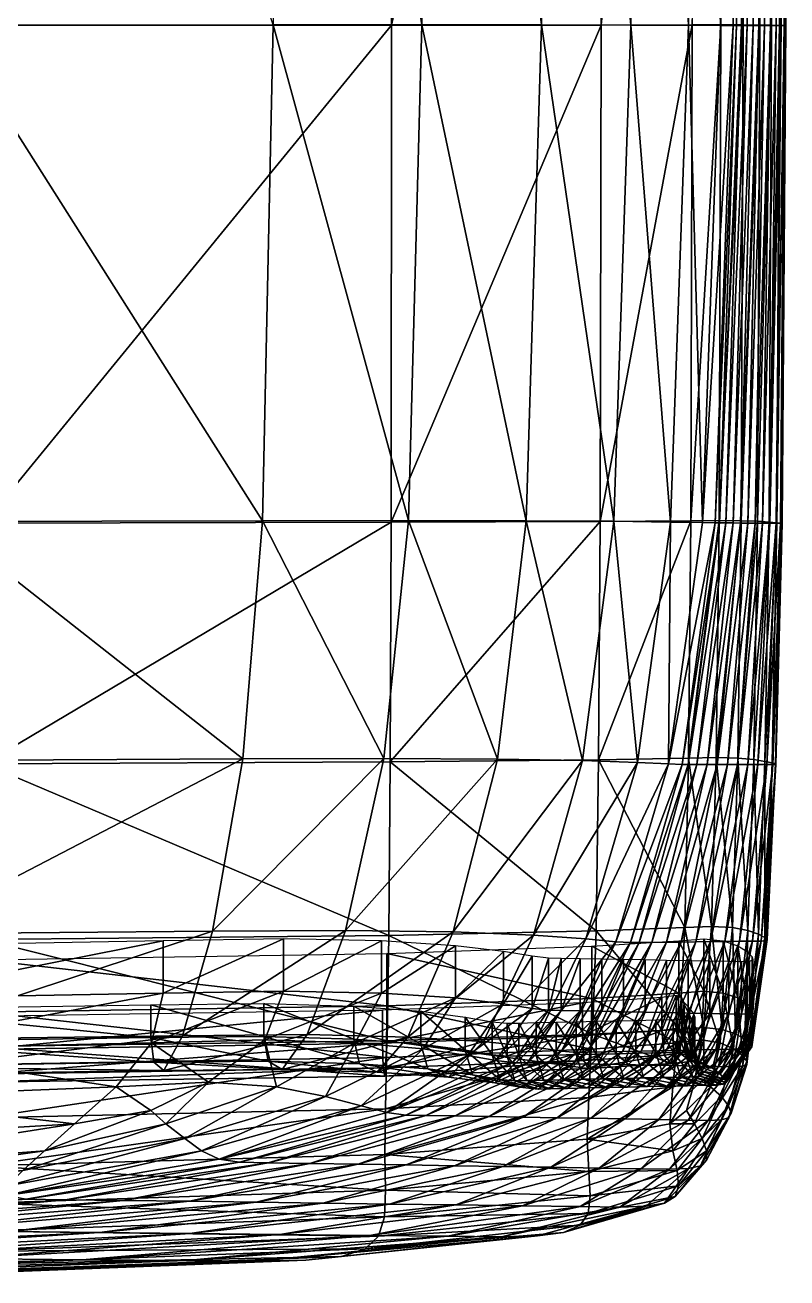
# Model space of a CAD drawing. Header units: centimetres. Extents: x -1112 to 1112, y -466 to 466.
# Drawn here: x 1092.12 to 1111.81, y -450.33 to -417.96 of the extents above; entities that cross this region are included whole.
import ezdxf

# ---------------------------------------------------------------- set-up
doc = ezdxf.new("R2010")
doc.units = ezdxf.units.CM
doc.layers.add('fabric', color=7, linetype='Continuous', true_color=0x1c59b1)

msp = doc.modelspace()

# ---------------------------------------------------------------- meshes
at = {"layer": 'fabric', "color": 34, "true_color": 0xb1581a}
mesh = msp.add_polyface(dxfattribs=at)
corners = [(1073.396, -430.833, -359.907), (1073.396, -417.968, -359.936), (1091.065, -417.967, -359.898), (1091.062, -430.827, -359.869), (1073.396, -437.068, -359.855), (1091.057, -437.051, -359.818), (1102.379, -417.949, 120.859), (1102.033, -430.759, 120.625), (1105.07, -430.765, 118.006), (1101.395, -436.907, 120.193), (1104.332, -436.926, 117.663), (1101.579, -430.806, -359.756), (1101.557, -437, -359.706), (1101.591, -417.961, -359.783), (1073.277, -430.806, 125.658), (1073.375, -417.961, 125.978), (1054.692, -417.966, 126.028), (1073.098, -437.018, 125.07), (1089.589, -436.961, 124.457), (1089.939, -430.782, 125.005), (1090.13, -417.955, 125.303), (1098.257, -430.765, 123.142), (1097.751, -436.921, 122.645), (1098.532, -417.951, 123.413), (1073.396, -442.172, -359.639), (1091.034, -442.118, -359.604), (1091.034, -443.466, -359.604), (1103.247, -441.75, 112.31), (1101.336, -441.627, 116.272), (1101.336, -442.976, 116.272), (1098.802, -442.921, 118.441), (1098.802, -441.573, 118.441), (1101.467, -441.954, -359.502), (1101.467, -443.303, -359.502), (1088.161, -441.763, 122.223), (1072.368, -441.954, 122.673), (1072.368, -443.303, 122.673), (1095.692, -442.976, 120.619), (1095.692, -441.627, 120.619), (1088.161, -443.112, 122.223), (1091.048, -441.587, -359.738), (1073.396, -441.621, -359.774), (1091.036, -444.356, -359.468), (1101.524, -441.485, -359.631), (1101.479, -444.208, -359.363), (1100.404, -441.352, 119.524), (1103.183, -441.394, 117.13), (1099.409, -444.047, 118.77), (1096.966, -441.374, 121.873), (1089.046, -441.446, 123.608), (1088.513, -444.176, 122.664), (1096.188, -444.075, 121.009), (1072.821, -441.557, 124.157), (1072.546, -444.334, 123.153), (1073.396, -393.524, -359.946), (1091.066, -393.524, -359.907), (1101.595, -393.524, -359.792), (1090.193, -393.524, 125.403), (1098.623, -393.524, 123.503), (1073.407, -393.524, 126.084), (1054.7, -393.524, 126.139)]
mesh.append_faces([[corners[k] for k in face] for face in [(0, 1, 2), (2, 3, 0), (4, 0, 3), (3, 5, 4), (6, 7, 8), (7, 9, 10), (11, 12, 5), (5, 3, 11), (13, 11, 3), (3, 2, 13), (14, 15, 16), (14, 17, 18), (18, 19, 14), (15, 14, 19), (19, 20, 15), (21, 22, 9), (9, 7, 21), (23, 21, 7), (7, 6, 23), (21, 23, 20), (20, 19, 21), (22, 21, 19), (19, 18, 22), (24, 25, 26), (27, 28, 29), (30, 29, 28), (28, 31, 30), (25, 32, 33), (34, 35, 36), (37, 30, 31), (31, 38, 37), (39, 37, 38), (38, 34, 39), (40, 41, 4), (4, 5, 40), (41, 40, 42), (43, 40, 5), (5, 12, 43), (40, 43, 44), (45, 46, 10), (10, 9, 45), (46, 45, 47), (48, 45, 9), (9, 22, 48), (49, 48, 22), (22, 18, 49), (48, 49, 50), (45, 48, 51), (52, 49, 18), (18, 17, 52), (49, 52, 53), (1, 54, 55), (55, 2, 1), (56, 13, 2), (2, 55, 56), (57, 20, 23), (58, 23, 6), (15, 59, 60), (59, 15, 20), (20, 57, 59)]], dxfattribs={"vtx2": -1, "color": 34})
mesh = msp.add_polyface(dxfattribs=at)
corners = [(1105.07, -430.765, 118.006), (1105.47, -417.951, 118.192), (1102.379, -417.949, 120.859), (1104.332, -436.926, 117.663), (1102.033, -430.759, 120.625), (1106.527, -436.965, 113.304), (1107.338, -430.781, 113.55), (1107.777, -417.955, 113.682), (1108.806, -430.799, 105.519), (1109.269, -417.96, 105.601), (1107.949, -437.012, 105.367), (1108.754, -437.051, 94.116), (1109.332, -430.765, -359.378), (1109.271, -436.898, -359.336), (1106.946, -436.941, -359.54), (1106.989, -430.782, -359.586), (1109.366, -417.951, -359.401), (1107.012, -417.955, -359.611), (1101.579, -430.806, -359.756), (1101.591, -417.961, -359.783), (1101.557, -437, -359.706), (1108.145, -442.118, -74.201), (1107.584, -442.107, -39.709), (1107.584, -443.455, -39.709), (1107.025, -442.095, -5.217), (1107.025, -443.444, -5.217), (1105.229, -442.023, 93.78), (1104.487, -441.9, 104.751), (1104.487, -443.248, 104.751), (1103.247, -441.75, 112.31), (1103.247, -443.098, 112.31), (1106.769, -441.763, -359.349), (1109.016, -441.627, -359.163), (1109.016, -442.976, -359.163), (1101.467, -441.954, -359.502), (1106.769, -443.112, -359.349), (1106.881, -441.366, -359.469), (1101.524, -441.485, -359.631), (1106.789, -444.036, -359.209), (1109.177, -441.282, -359.273), (1109.034, -443.913, -359.025), (1106.612, -441.568, 105.129), (1107.39, -441.645, 93.986), (1105.264, -441.474, 112.922), (1103.97, -444.226, 112.487), (1105.237, -444.364, 104.858), (1103.183, -441.394, 117.13), (1102.015, -444.109, 116.527), (1102.495, -393.524, 120.937), (1105.604, -393.524, 118.253), (1107.923, -393.524, 113.727), (1109.377, -393.524, -359.408), (1107.02, -393.524, -359.619), (1101.595, -393.524, -359.792), (1108.704, -442.129, -108.693), (1108.145, -443.466, -74.201), (1105.98, -442.075, 59.098), (1105.648, -442.068, 79.581), (1105.648, -443.417, 79.581), (1105.229, -443.372, 93.78), (1106.465, -442.084, 29.276), (1106.465, -443.433, 29.276), (1105.98, -443.423, 59.098), (1107.765, -441.668, 79.725), (1107.99, -441.666, 59.233), (1109.259, -437.064, 59.318), (1109.103, -437.064, 79.816), (1105.984, -444.474, 93.837), (1108.318, -441.662, 29.397), (1109.487, -437.065, 29.474), (1109.455, -441.648, -74.126), (1109.076, -441.653, -39.618), (1108.046, -444.473, -39.685)]
mesh.append_faces([[corners[k] for k in face] for face in [(0, 1, 2), (3, 0, 4), (0, 3, 5), (5, 6, 0), (1, 0, 6), (6, 7, 1), (8, 9, 7), (7, 6, 8), (10, 8, 6), (6, 5, 10), (8, 10, 11), (12, 13, 14), (14, 15, 12), (16, 12, 15), (15, 17, 16), (18, 19, 17), (17, 15, 18), (20, 18, 15), (15, 14, 20), (21, 22, 23), (22, 24, 25), (26, 27, 28), (27, 29, 30), (31, 32, 33), (34, 31, 35), (36, 37, 20), (20, 14, 36), (37, 36, 38), (39, 36, 14), (14, 13, 39), (36, 39, 40), (41, 42, 11), (11, 10, 41), (43, 41, 10), (10, 5, 43), (41, 43, 44), (42, 41, 45), (46, 43, 5), (5, 3, 46), (43, 46, 47), (48, 2, 1), (49, 1, 7), (7, 50, 49), (50, 7, 9), (51, 16, 17), (17, 52, 51), (19, 53, 52), (52, 17, 19), (54, 21, 55), (56, 57, 58), (57, 26, 59), (24, 60, 61), (60, 56, 62), (63, 64, 65), (65, 66, 63), (42, 63, 66), (66, 11, 42), (63, 42, 67), (64, 68, 69), (70, 71, 72)]], dxfattribs={"vtx2": -1, "color": 34})
mesh = msp.add_polyface(dxfattribs=at)
corners = [(1111.385, -417.967, -154.561), (1111.236, -417.967, -108.558), (1110.991, -430.828, -108.571), (1111.087, -417.967, -74.031), (1110.802, -430.827, -74.047), (1109.628, -430.815, 94.199), (1110.099, -417.963, 94.244), (1109.269, -417.96, 105.601), (1111.663, -430.827, -343.929), (1111.741, -417.966, -343.93), (1111.783, -417.968, -333.734), (1111.553, -430.816, -350.935), (1111.621, -417.964, -350.939), (1110.679, -417.951, -358.789), (1110.63, -430.765, -358.773), (1110.062, -430.758, -359.113), (1110.105, -417.949, -359.133), (1111.11, -417.955, -357.732), (1111.055, -430.781, -357.721), (1111.417, -417.96, -355.328), (1111.356, -430.799, -355.321), (1109.332, -430.765, -359.378), (1109.366, -417.951, -359.401), (1109.423, -393.524, 105.629), (1107.923, -393.524, 113.727), (1110.257, -393.524, 94.259), (1111.767, -393.524, -343.931), (1111.813, -393.524, -333.734), (1111.644, -393.524, -350.94), (1110.119, -393.524, -359.14), (1111.046, -393.524, -39.497), (1110.91, -393.524, -4.97), (1110.789, -417.966, -4.977), (1110.938, -417.966, -39.504), (1111.182, -393.524, -74.025), (1111.129, -393.524, -357.736), (1110.696, -393.524, -358.794), (1111.438, -393.524, -355.33), (1110.51, -417.965, 59.402), (1110.422, -417.965, 79.905), (1109.96, -430.82, 79.874), (1110.639, -417.965, 29.549), (1110.235, -430.822, 29.523), (1110.072, -430.821, 59.372), (1110.613, -430.825, -39.524), (1110.424, -430.824, -5), (1111.751, -417.968, -319.782), (1111.644, -430.833, -319.783), (1111.663, -417.968, -287.802), (1111.532, -430.832, -287.805), (1111.534, -417.967, -223.519), (1111.369, -430.831, -223.525), (1111.18, -430.829, -154.571), (1111.787, -393.524, -319.781), (1111.707, -393.524, -287.8), (1111.589, -393.524, -223.516), (1111.453, -393.524, -154.558), (1111.317, -393.524, -108.553), (1110.576, -393.524, 79.916), (1110.656, -393.524, 59.412), (1110.774, -393.524, 29.558)]
mesh.append_faces([[corners[k] for k in face] for face in [(0, 1, 2), (1, 3, 4), (5, 6, 7), (8, 9, 10), (11, 12, 9), (13, 14, 15), (15, 16, 13), (14, 13, 17), (17, 18, 14), (18, 17, 19), (20, 19, 12), (21, 22, 16), (16, 15, 21), (7, 23, 24), (23, 7, 6), (6, 25, 23), (9, 26, 27), (27, 10, 9), (26, 9, 12), (12, 28, 26), (29, 16, 22), (30, 31, 32), (32, 33, 30), (34, 30, 33), (33, 3, 34), (35, 17, 13), (36, 13, 16), (19, 37, 28), (28, 12, 19), (37, 19, 17), (17, 35, 37), (38, 39, 40), (39, 6, 5), (32, 41, 42), (41, 38, 43), (3, 33, 44), (33, 32, 45), (10, 46, 47), (46, 48, 49), (48, 50, 51), (50, 0, 52), (53, 54, 48), (48, 46, 53), (27, 53, 46), (46, 10, 27), (55, 56, 0), (0, 50, 55), (54, 55, 50), (50, 48, 54), (57, 34, 3), (3, 1, 57), (56, 57, 1), (1, 0, 56), (58, 25, 6), (6, 39, 58), (59, 58, 39), (39, 38, 59), (60, 59, 38), (38, 41, 60), (31, 60, 41), (41, 32, 31)]], dxfattribs={"vtx2": -1, "color": 34})
mesh = msp.add_polyface(dxfattribs=at)
corners = [(1110.991, -430.828, -108.571), (1111.18, -430.829, -154.571), (1111.385, -417.967, -154.561), (1110.802, -430.827, -74.047), (1111.236, -417.967, -108.558), (1110.275, -437.067, -74.078), (1110.538, -437.067, -108.595), (1110.801, -437.068, -154.589), (1108.754, -437.051, 94.116), (1109.628, -430.815, 94.199), (1108.806, -430.799, 105.519), (1109.269, -417.96, 105.601), (1111.783, -417.968, -333.734), (1111.692, -430.831, -333.734), (1111.663, -430.827, -343.929), (1111.521, -437.052, -343.926), (1111.526, -437.065, -333.734), (1111.428, -437.026, -350.929), (1111.553, -430.816, -350.935), (1111.741, -417.966, -343.93), (1110.63, -430.765, -358.773), (1110.541, -436.898, -358.745), (1109.985, -436.881, -359.077), (1110.062, -430.758, -359.113), (1111.055, -430.781, -357.721), (1110.955, -436.937, -357.701), (1111.356, -430.799, -355.321), (1111.246, -436.984, -355.308), (1111.417, -417.96, -355.328), (1111.621, -417.964, -350.939), (1109.271, -436.898, -359.336), (1109.332, -430.765, -359.378), (1109.867, -441.248, -359.022), (1110.404, -441.282, -358.701), (1110.802, -441.359, -357.669), (1111.076, -441.453, -355.289), (1109.96, -430.82, 79.874), (1110.072, -430.821, 59.372), (1110.51, -417.965, 59.402), (1110.422, -417.965, 79.905), (1109.103, -437.064, 79.816), (1109.259, -437.064, 59.318), (1110.235, -430.822, 29.523), (1110.424, -430.824, -5), (1110.789, -417.966, -4.977), (1110.639, -417.965, 29.549), (1109.487, -437.065, 29.474), (1109.75, -437.065, -5.043), (1110.613, -430.825, -39.524), (1111.087, -417.967, -74.031), (1110.938, -417.966, -39.504), (1110.012, -437.066, -39.561), (1111.644, -430.833, -319.783), (1111.532, -430.832, -287.805), (1111.291, -437.069, -287.812), (1111.447, -437.069, -319.786), (1111.751, -417.968, -319.782), (1111.369, -430.831, -223.525), (1111.064, -437.068, -223.537), (1111.663, -417.968, -287.802), (1111.534, -417.967, -223.519)]
mesh.append_faces([[corners[k] for k in face] for face in [(0, 1, 2), (3, 0, 4), (0, 3, 5), (5, 6, 0), (1, 0, 6), (6, 7, 1), (8, 9, 10), (11, 10, 9), (12, 13, 14), (15, 14, 13), (13, 16, 15), (14, 15, 17), (17, 18, 14), (19, 14, 18), (20, 21, 22), (22, 23, 20), (21, 20, 24), (24, 25, 21), (26, 27, 25), (25, 24, 26), (28, 26, 24), (29, 18, 26), (27, 26, 18), (18, 17, 27), (30, 31, 23), (23, 22, 30), (30, 22, 32), (22, 21, 33), (21, 25, 34), (25, 27, 35), (36, 37, 38), (9, 36, 39), (36, 9, 8), (8, 40, 36), (37, 36, 40), (40, 41, 37), (42, 43, 44), (37, 42, 45), (42, 37, 41), (41, 46, 42), (43, 42, 46), (46, 47, 43), (48, 3, 49), (43, 48, 50), (48, 43, 47), (47, 51, 48), (3, 48, 51), (51, 5, 3), (52, 53, 54), (54, 55, 52), (13, 52, 55), (55, 16, 13), (52, 13, 12), (53, 52, 56), (57, 1, 7), (7, 58, 57), (53, 57, 58), (58, 54, 53), (57, 53, 59), (1, 57, 60)]], dxfattribs={"vtx2": -1, "color": 34})
mesh = msp.add_polyface(dxfattribs=at)
corners = [(1110.934, -443.466, -343.916), (1110.916, -443.384, -350.903), (1110.916, -442.036, -350.903), (1110.934, -442.118, -343.916), (1110.843, -442.157, -333.734), (1110.843, -443.506, -333.734), (1110.169, -442.976, -358.626), (1109.664, -442.921, -358.927), (1109.664, -441.573, -358.927), (1110.169, -441.627, -358.626), (1110.542, -443.098, -357.616), (1110.542, -441.75, -357.616), (1110.788, -443.248, -355.255), (1110.788, -441.9, -355.255), (1109.016, -442.976, -359.163), (1109.016, -441.627, -359.163), (1109.867, -441.248, -359.022), (1109.177, -441.282, -359.273), (1109.271, -436.898, -359.336), (1109.666, -443.864, -358.799), (1110.404, -441.282, -358.701), (1109.985, -436.881, -359.077), (1110.802, -441.359, -357.669), (1110.541, -436.898, -358.745), (1110.485, -444.026, -357.541), (1110.14, -443.914, -358.519), (1111.076, -441.453, -355.289), (1110.955, -436.937, -357.701), (1111.238, -441.539, -350.92), (1111.246, -436.984, -355.308), (1111.428, -437.026, -350.929), (1110.869, -444.287, -350.894), (1110.728, -444.163, -355.217), (1111.302, -441.591, -343.922), (1111.521, -437.052, -343.926), (1111.27, -441.618, -333.734), (1111.526, -437.065, -333.734), (1110.844, -444.402, -333.735), (1110.908, -444.363, -343.917), (1109.833, -441.644, -108.633), (1110.212, -441.639, -154.618), (1110.801, -437.068, -154.589), (1110.538, -437.067, -108.595), (1109.455, -441.648, -74.126), (1110.275, -437.067, -74.078), (1108.528, -444.463, -74.182), (1109.009, -444.453, -108.678), (1110.641, -442.167, -319.798), (1110.641, -443.515, -319.798), (1110.308, -442.161, -287.838), (1110.308, -443.509, -287.838), (1109.824, -442.151, -223.585), (1109.824, -443.499, -223.585), (1109.264, -442.14, -154.662), (1109.264, -443.488, -154.662), (1108.704, -442.129, -108.693), (1108.704, -443.477, -108.693), (1108.318, -441.662, 29.397), (1108.697, -441.657, -5.111), (1109.75, -437.065, -5.043), (1109.487, -437.065, 29.474), (1109.259, -437.064, 59.318), (1107.99, -441.666, 59.233), (1109.076, -441.653, -39.618), (1110.012, -437.066, -39.561), (1111.144, -441.628, -319.791), (1110.919, -441.631, -287.822), (1110.389, -444.425, -287.835), (1110.675, -444.419, -319.798), (1111.447, -437.069, -319.786), (1111.291, -437.069, -287.812), (1110.591, -441.635, -223.556), (1109.491, -444.443, -154.652), (1109.972, -444.433, -223.579), (1111.064, -437.068, -223.537)]
mesh.append_faces([[corners[k] for k in face] for face in [(0, 1, 2), (2, 3, 0), (3, 4, 5), (6, 7, 8), (8, 9, 6), (10, 6, 9), (9, 11, 10), (12, 10, 11), (11, 13, 12), (1, 12, 13), (13, 2, 1), (7, 14, 15), (15, 8, 7), (16, 17, 18), (17, 16, 19), (20, 16, 21), (22, 20, 23), (20, 22, 24), (16, 20, 25), (26, 22, 27), (28, 26, 29), (29, 30, 28), (26, 28, 31), (22, 26, 32), (33, 28, 30), (30, 34, 33), (35, 33, 34), (34, 36, 35), (33, 35, 37), (28, 33, 38), (39, 40, 41), (41, 42, 39), (43, 39, 42), (42, 44, 43), (39, 43, 45), (40, 39, 46), (4, 47, 48), (47, 49, 50), (49, 51, 52), (51, 53, 54), (53, 55, 56), (57, 58, 59), (59, 60, 57), (60, 61, 62), (63, 43, 44), (44, 64, 63), (58, 63, 64), (64, 59, 58), (65, 66, 67), (35, 65, 68), (65, 35, 36), (36, 69, 65), (66, 65, 69), (69, 70, 66), (71, 40, 72), (66, 71, 73), (71, 66, 70), (70, 74, 71), (40, 71, 74), (74, 41, 40)]], dxfattribs={"vtx2": -1, "color": 34})
mesh = msp.add_polyface(dxfattribs=at)
corners = [(1110.934, -443.466, -343.916), (1110.843, -443.506, -333.734), (1110.661, -444.866, -333.734), (1110.916, -443.384, -350.903), (1110.778, -444.822, -343.915), (1110.78, -444.732, -350.901), (1110.934, -442.118, -343.916), (1110.169, -442.976, -358.626), (1110.542, -443.098, -357.616), (1110.436, -444.41, -357.606), (1110.085, -444.256, -358.608), (1109.664, -442.921, -358.927), (1109.604, -444.183, -358.9), (1110.788, -443.248, -355.255), (1110.667, -444.582, -355.251), (1109.016, -442.976, -359.163), (1108.978, -444.256, -359.124), (1109.034, -443.913, -359.025), (1109.666, -443.864, -358.799), (1109.34, -444.737, -358.257), (1110.14, -443.914, -358.519), (1109.669, -444.792, -358.077), (1110.485, -444.026, -357.541), (1109.891, -444.915, -357.228), (1109.177, -441.282, -359.273), (1110.404, -441.282, -358.701), (1109.867, -441.248, -359.022), (1110.869, -444.287, -350.894), (1110.728, -444.163, -355.217), (1111.076, -441.453, -355.289), (1110.802, -441.359, -357.669), (1110.844, -444.402, -333.735), (1110.908, -444.363, -343.917), (1111.302, -441.591, -343.922), (1111.238, -441.539, -350.92), (1108.528, -444.463, -74.182), (1109.009, -444.453, -108.678), (1109.833, -441.644, -108.633), (1109.491, -444.443, -154.652), (1110.212, -441.639, -154.618), (1109.436, -444.436, -343.901), (1109.36, -444.48, -333.743), (1109.36, -443.631, -333.742), (1109.436, -443.587, -343.901), (1109.41, -444.353, -350.77), (1109.41, -443.503, -350.77), (1109.291, -444.215, -354.828), (1109.291, -443.366, -354.828), (1109.159, -444.065, -356.823), (1109.159, -443.215, -356.823), (1109.342, -444.702, -356.924), (1109.095, -443.942, -357.504), (1109.095, -443.092, -357.503), (1108.951, -443.887, -357.555), (1108.951, -443.037, -357.555), (1109.048, -444.524, -357.731), (1109.239, -444.579, -357.647), (1108.641, -444.578, -357.855), (1110.641, -443.515, -319.798), (1110.308, -443.509, -287.838), (1110.046, -444.869, -287.84), (1110.426, -444.877, -319.799), (1110.843, -442.157, -333.734), (1110.641, -442.167, -319.798), (1109.824, -443.499, -223.585), (1109.264, -443.488, -154.662), (1108.854, -444.846, -154.669), (1109.494, -444.859, -223.589), (1110.308, -442.161, -287.838), (1109.824, -442.151, -223.585), (1108.704, -443.477, -108.693), (1109.264, -442.14, -154.662), (1110.389, -444.425, -287.835), (1110.675, -444.419, -319.798), (1111.144, -441.628, -319.791), (1111.27, -441.618, -333.734), (1109.972, -444.433, -223.579), (1110.591, -441.635, -223.556), (1110.919, -441.631, -287.822), (1109.178, -444.499, -319.819), (1108.871, -444.506, -287.868), (1108.872, -443.656, -287.868), (1109.178, -443.649, -319.819)]
mesh.append_faces([[corners[k] for k in face] for face in [(0, 1, 2), (3, 0, 4), (4, 5, 3), (1, 0, 6), (7, 8, 9), (9, 10, 7), (11, 7, 10), (10, 12, 11), (13, 3, 5), (5, 14, 13), (8, 13, 14), (14, 9, 8), (15, 11, 12), (12, 16, 15), (17, 18, 19), (18, 20, 21), (20, 22, 23), (18, 17, 24), (22, 20, 25), (20, 18, 26), (27, 28, 29), (28, 22, 30), (31, 32, 33), (32, 27, 34), (35, 36, 37), (36, 38, 39), (40, 41, 42), (42, 43, 40), (44, 40, 43), (43, 45, 44), (46, 44, 45), (45, 47, 46), (48, 46, 47), (47, 49, 48), (46, 48, 50), (51, 48, 49), (49, 52, 51), (53, 51, 52), (52, 54, 53), (51, 53, 55), (55, 56, 51), (48, 51, 56), (57, 55, 53), (58, 59, 60), (1, 58, 61), (58, 1, 62), (59, 58, 63), (64, 65, 66), (59, 64, 67), (64, 59, 68), (65, 64, 69), (70, 65, 71), (72, 73, 74), (73, 31, 75), (38, 76, 77), (76, 72, 78), (79, 80, 81), (81, 82, 79), (41, 79, 82), (82, 42, 41)]], dxfattribs={"vtx2": -1, "color": 34})
mesh = msp.add_polyface(dxfattribs=at)
corners = [(1073.396, -443.521, -359.639), (1091.034, -443.466, -359.604), (1091.032, -444.822, -359.548), (1073.396, -442.172, -359.639), (1101.336, -442.976, 116.272), (1098.802, -442.921, 118.441), (1098.316, -444.183, 118.112), (1100.656, -444.256, 116.066), (1103.247, -443.098, 112.31), (1102.406, -444.41, 112.2), (1103.247, -441.75, 112.31), (1104.487, -443.248, 104.751), (1103.567, -444.582, 104.696), (1105.229, -443.372, 93.78), (1104.29, -444.718, 93.75), (1104.487, -441.9, 104.751), (1106.75, -444.425, -359.3), (1101.459, -444.642, -359.448), (1101.467, -443.303, -359.502), (1091.034, -442.118, -359.604), (1106.769, -443.112, -359.349), (1101.467, -441.954, -359.502), (1088.161, -443.112, 122.223), (1072.368, -443.303, 122.673), (1072.303, -444.642, 122.037), (1088.004, -444.425, 121.651), (1088.161, -441.763, 122.223), (1095.692, -442.976, 120.619), (1095.387, -444.256, 120.159), (1099.409, -444.047, 118.77), (1096.188, -444.075, 121.009), (1095.704, -444.975, 120.234), (1091.036, -444.356, -359.468), (1073.395, -444.406, -359.502), (1073.396, -441.621, -359.774), (1106.789, -444.036, -359.209), (1101.479, -444.208, -359.363), (1101.524, -441.485, -359.631), (1091.048, -441.587, -359.738), (1102.015, -444.109, 116.527), (1103.183, -441.394, 117.13), (1103.97, -444.226, 112.487), (1105.264, -441.474, 112.922), (1088.513, -444.176, 122.664), (1096.966, -441.374, 121.873), (1100.404, -441.352, 119.524), (1072.546, -444.334, 123.153), (1089.046, -441.446, 123.608), (1073.388, -444.484, -358.07), (1090.997, -444.429, -358.036), (1090.997, -443.579, -358.036), (1073.388, -443.634, -358.07), (1087.979, -444.236, 121.056), (1072.254, -444.41, 121.491), (1072.254, -443.56, 121.491), (1087.979, -443.386, 121.056), (1095.366, -444.125, 119.503), (1095.366, -443.275, 119.503), (1098.287, -444.095, 117.432), (1098.287, -443.245, 117.432), (1098.406, -444.733, 117.595), (1100.616, -444.164, 115.444), (1100.616, -443.314, 115.444), (1102.353, -444.294, 111.7), (1102.353, -443.444, 111.7), (1100.768, -444.801, 115.576), (1103.497, -444.446, 104.363), (1103.497, -443.596, 104.363), (1104.191, -444.567, 93.561), (1104.191, -443.717, 93.561), (1101.358, -444.266, -357.935), (1106.532, -444.076, -357.799), (1106.532, -443.226, -357.799), (1101.358, -443.416, -357.934), (1104.726, -444.768, 79.56), (1105.648, -443.417, 79.581), (1104.58, -444.604, 79.423), (1104.58, -443.754, 79.423), (1104.886, -444.597, 58.949), (1104.886, -443.747, 58.949)]
mesh.append_faces([[corners[k] for k in face] for face in [(0, 1, 2), (1, 0, 3), (4, 5, 6), (6, 7, 4), (8, 4, 7), (7, 9, 8), (4, 8, 10), (11, 8, 9), (9, 12, 11), (13, 11, 12), (12, 14, 13), (8, 11, 15), (16, 17, 18), (1, 18, 17), (17, 2, 1), (18, 1, 19), (20, 18, 21), (22, 23, 24), (24, 25, 22), (23, 22, 26), (27, 22, 25), (25, 28, 27), (5, 27, 28), (28, 6, 5), (29, 30, 31), (32, 33, 34), (35, 36, 37), (36, 32, 38), (29, 39, 40), (39, 41, 42), (43, 30, 44), (30, 29, 45), (46, 43, 47), (48, 49, 50), (50, 51, 48), (52, 53, 54), (54, 55, 52), (56, 52, 55), (55, 57, 56), (58, 56, 57), (57, 59, 58), (56, 58, 60), (61, 58, 59), (59, 62, 61), (63, 61, 62), (62, 64, 63), (58, 61, 65), (66, 63, 64), (64, 67, 66), (68, 66, 67), (67, 69, 68), (70, 71, 72), (72, 73, 70), (49, 70, 73), (73, 50, 49), (14, 74, 75), (76, 68, 69), (69, 77, 76), (78, 76, 77), (77, 79, 78)]], dxfattribs={"vtx2": -1, "color": 34})
mesh = msp.add_polyface(dxfattribs=at)
corners = [(1107.584, -443.455, -39.709), (1107.025, -443.444, -5.217), (1106.298, -444.798, -5.232), (1106.937, -444.81, -39.722), (1108.145, -443.466, -74.201), (1108.145, -442.118, -74.201), (1107.584, -442.107, -39.709), (1104.487, -443.248, 104.751), (1105.229, -443.372, 93.78), (1105.229, -442.023, 93.78), (1106.769, -443.112, -359.349), (1109.016, -442.976, -359.163), (1108.978, -444.256, -359.124), (1106.75, -444.425, -359.3), (1106.769, -441.763, -359.349), (1101.467, -443.303, -359.502), (1106.789, -444.036, -359.209), (1109.034, -443.913, -359.025), (1108.823, -444.79, -358.431), (1106.881, -441.366, -359.469), (1103.97, -444.226, 112.487), (1105.237, -444.364, 104.858), (1106.612, -441.568, 105.129), (1105.984, -444.474, 93.837), (1107.39, -441.645, 93.986), (1106.363, -444.563, -39.814), (1105.848, -444.575, -5.337), (1105.848, -443.725, -5.337), (1106.363, -443.713, -39.814), (1106.879, -444.551, -74.291), (1106.879, -443.701, -74.291), (1108.58, -443.94, -357.663), (1108.951, -443.887, -357.555), (1108.951, -443.037, -357.555), (1108.58, -443.09, -357.663), (1106.532, -444.076, -357.799), (1106.532, -443.226, -357.799), (1106.566, -444.713, -357.998), (1108.641, -444.578, -357.855), (1108.704, -443.477, -108.693), (1107.576, -444.822, -74.212), (1109.264, -443.488, -154.662), (1108.215, -444.834, -108.702), (1108.704, -442.129, -108.693), (1105.648, -443.417, 79.581), (1105.98, -443.423, 59.098), (1105.98, -442.075, 59.098), (1105.648, -442.068, 79.581), (1104.29, -444.718, 93.75), (1104.726, -444.768, 79.56), (1105.106, -444.775, 59.078), (1106.465, -443.433, 29.276), (1107.025, -442.095, -5.217), (1106.465, -442.084, 29.276), (1105.659, -444.785, 29.258), (1106.38, -444.507, 79.62), (1107.765, -441.668, 79.725), (1107.99, -441.666, 59.233), (1106.667, -444.501, 59.134), (1108.318, -441.662, 29.397), (1107.083, -444.493, 29.308), (1108.697, -441.657, -5.111), (1107.564, -444.483, -5.189), (1109.076, -441.653, -39.618), (1108.046, -444.473, -39.685), (1108.528, -444.463, -74.182), (1109.455, -441.648, -74.126), (1108.426, -444.516, -223.629), (1107.91, -444.528, -154.721), (1107.91, -443.678, -154.721), (1108.426, -443.666, -223.628), (1108.871, -444.506, -287.868), (1108.872, -443.656, -287.868), (1107.395, -444.539, -108.768), (1107.395, -443.689, -108.767), (1105.332, -444.586, 29.14), (1104.886, -444.597, 58.949), (1104.886, -443.747, 58.949), (1105.332, -443.737, 29.14)]
mesh.append_faces([[corners[k] for k in face] for face in [(0, 1, 2), (2, 3, 0), (4, 0, 3), (0, 4, 5), (1, 0, 6), (7, 8, 9), (10, 11, 12), (12, 13, 10), (11, 10, 14), (15, 10, 13), (16, 17, 18), (17, 16, 19), (20, 21, 22), (21, 23, 24), (25, 26, 27), (27, 28, 25), (29, 25, 28), (28, 30, 29), (31, 32, 33), (33, 34, 31), (35, 31, 34), (34, 36, 35), (31, 35, 37), (32, 31, 38), (39, 4, 40), (41, 39, 42), (4, 39, 43), (44, 45, 46), (8, 44, 47), (44, 8, 48), (45, 44, 49), (49, 50, 45), (51, 1, 52), (45, 51, 53), (51, 45, 50), (50, 54, 51), (1, 51, 54), (54, 2, 1), (23, 55, 56), (57, 56, 55), (55, 58, 57), (59, 57, 58), (58, 60, 59), (61, 59, 60), (60, 62, 61), (63, 61, 62), (62, 64, 63), (64, 65, 66), (67, 68, 69), (69, 70, 67), (71, 67, 70), (70, 72, 71), (73, 29, 30), (30, 74, 73), (68, 73, 74), (74, 69, 68), (75, 76, 77), (77, 78, 75), (26, 75, 78), (78, 27, 26)]], dxfattribs={"vtx2": -1, "color": 34})
mesh = msp.add_polyface(dxfattribs=at)
corners = [(1108.854, -444.846, -154.669), (1108.215, -444.834, -108.702), (1106.748, -446.209, -108.728), (1107.576, -444.822, -74.212), (1105.871, -446.193, -74.245), (1108.978, -444.256, -359.124), (1108.865, -445.4, -359.007), (1106.692, -445.668, -359.155), (1106.75, -444.425, -359.3), (1106.937, -444.81, -39.722), (1108.145, -443.466, -74.201), (1101.479, -444.208, -359.363), (1106.789, -444.036, -359.209), (1106.668, -444.926, -358.593), (1101.421, -445.116, -358.738), (1106.566, -444.713, -357.998), (1108.823, -444.79, -358.431), (1108.641, -444.578, -357.855), (1107.08, -445.189, -74.277), (1107.595, -445.177, -108.757), (1108.198, -445.389, -108.723), (1108.111, -445.165, -154.713), (1108.714, -445.378, -154.686), (1104.266, -445.296, 104.606), (1104.986, -445.417, 93.697), (1105.984, -444.474, 93.837), (1105.237, -444.364, 104.858), (1103.064, -445.144, 112.085), (1103.97, -444.226, 112.487), (1103.689, -445.083, 104.424), (1104.39, -445.204, 93.595), (1103.497, -444.446, 104.363), (1104.191, -444.567, 93.561), (1106.363, -444.563, -39.814), (1106.879, -444.551, -74.291), (1106.564, -445.2, -39.798), (1105.848, -444.575, -5.337), (1106.049, -445.212, -5.319), (1108.58, -443.94, -357.663), (1101.374, -444.904, -358.136), (1106.532, -444.076, -357.799), (1105.106, -444.775, 59.078), (1104.726, -444.768, 79.56), (1101.961, -446.124, 79.497), (1106.298, -444.798, -5.232), (1105.659, -444.785, 29.258), (1103.24, -446.147, 29.205), (1102.482, -446.133, 59.02), (1104.994, -446.178, -39.762), (1104.117, -446.162, -5.278), (1108.704, -443.477, -108.693), (1105.383, -445.454, 79.52), (1105.69, -445.447, 59.04), (1106.667, -444.501, 59.134), (1106.38, -444.507, 79.62), (1106.135, -445.436, 29.223), (1106.651, -445.425, -5.264), (1107.564, -444.483, -5.189), (1107.083, -444.493, 29.308), (1105.533, -445.224, 29.16), (1107.167, -445.413, -39.75), (1107.683, -445.401, -74.237), (1108.528, -444.463, -74.182), (1108.046, -444.473, -39.685), (1108.627, -445.153, -223.622), (1107.91, -444.528, -154.721), (1107.395, -444.539, -108.768), (1104.58, -444.604, 79.423), (1104.886, -444.597, 58.949), (1105.087, -445.234, 58.972), (1104.781, -445.241, 79.447), (1105.332, -444.586, 29.14)]
mesh.append_faces([[corners[k] for k in face] for face in [(0, 1, 2), (1, 3, 4), (5, 6, 7), (7, 8, 5), (9, 3, 10), (11, 12, 13), (14, 13, 15), (16, 13, 12), (13, 16, 17), (17, 15, 13), (18, 19, 20), (19, 21, 22), (23, 24, 25), (25, 26, 23), (27, 23, 26), (26, 28, 27), (24, 23, 29), (29, 30, 24), (31, 32, 30), (30, 29, 31), (33, 34, 18), (18, 35, 33), (36, 33, 35), (35, 37, 36), (15, 17, 38), (39, 15, 40), (41, 42, 43), (44, 45, 46), (45, 41, 47), (3, 9, 48), (9, 44, 49), (3, 1, 50), (51, 52, 53), (53, 54, 51), (24, 51, 54), (54, 25, 24), (55, 56, 57), (57, 58, 55), (52, 55, 58), (58, 53, 52), (59, 37, 56), (60, 61, 62), (62, 63, 60), (56, 60, 63), (63, 57, 56), (37, 35, 60), (35, 18, 61), (64, 21, 65), (66, 65, 21), (21, 19, 66), (34, 66, 19), (19, 18, 34), (67, 68, 69), (69, 70, 67), (32, 67, 70), (70, 30, 32), (71, 36, 37), (37, 59, 71), (68, 71, 59), (59, 69, 68)]], dxfattribs={"vtx2": -1, "color": 34})
mesh = msp.add_polyface(dxfattribs=at)
corners = [(1110.085, -444.256, -358.608), (1109.834, -445.4, -358.556), (1109.424, -445.272, -358.816), (1109.604, -444.183, -358.9), (1110.436, -444.41, -357.606), (1110.119, -445.649, -357.579), (1110.667, -444.582, -355.251), (1110.303, -445.886, -355.237), (1110.78, -444.732, -350.901), (1108.865, -445.4, -359.007), (1108.978, -444.256, -359.124), (1110.661, -444.866, -333.734), (1110.778, -444.822, -343.915), (1110.934, -443.466, -343.916), (1109.34, -444.737, -358.257), (1108.823, -444.79, -358.431), (1109.034, -443.913, -359.025), (1109.048, -444.524, -357.731), (1108.641, -444.578, -357.855), (1109.669, -444.792, -358.077), (1109.666, -443.864, -358.799), (1109.891, -444.915, -357.228), (1110.14, -443.914, -358.519), (1109.342, -444.702, -356.924), (1109.239, -444.579, -357.647), (1110.083, -445.066, -355.047), (1110.485, -444.026, -357.541), (1110.728, -444.163, -355.217), (1110.212, -445.203, -350.839), (1110.869, -444.287, -350.894), (1109.611, -444.99, -350.788), (1109.489, -444.853, -354.883), (1110.24, -445.287, -343.91), (1110.908, -444.363, -343.917), (1110.165, -445.33, -333.739), (1110.844, -444.402, -333.735), (1108.198, -445.389, -108.723), (1108.714, -445.378, -154.686), (1109.491, -444.443, -154.652), (1109.009, -444.453, -108.678), (1107.683, -445.401, -74.237), (1108.528, -444.463, -74.182), (1109.436, -444.436, -343.901), (1109.41, -444.353, -350.77), (1109.637, -445.074, -343.903), (1109.36, -444.48, -333.743), (1109.561, -445.118, -333.742), (1109.291, -444.215, -354.828), (1109.159, -444.065, -356.823), (1110.046, -444.869, -287.84), (1110.426, -444.877, -319.799), (1110.641, -443.515, -319.798), (1110.843, -443.506, -333.734), (1108.854, -444.846, -154.669), (1109.494, -444.859, -223.589), (1109.824, -443.499, -223.585), (1110.308, -443.509, -287.838), (1108.215, -444.834, -108.702), (1109.264, -443.488, -154.662), (1109.982, -445.349, -319.808), (1110.675, -444.419, -319.798), (1109.676, -445.356, -287.851), (1110.389, -444.425, -287.835), (1109.23, -445.366, -223.603), (1109.972, -444.433, -223.579), (1109.178, -444.499, -319.819), (1109.379, -445.136, -319.816), (1108.871, -444.506, -287.868), (1109.073, -445.143, -287.864), (1108.426, -444.516, -223.629), (1108.627, -445.153, -223.622), (1107.91, -444.528, -154.721)]
mesh.append_faces([[corners[k] for k in face] for face in [(0, 1, 2), (2, 3, 0), (1, 0, 4), (5, 4, 6), (7, 6, 8), (9, 10, 3), (3, 2, 9), (11, 12, 13), (14, 15, 16), (15, 14, 17), (17, 18, 15), (19, 14, 20), (21, 19, 22), (19, 21, 23), (23, 24, 19), (14, 19, 24), (24, 17, 14), (25, 21, 26), (26, 27, 25), (28, 25, 27), (27, 29, 28), (30, 31, 25), (21, 25, 31), (31, 23, 21), (32, 28, 29), (29, 33, 32), (34, 32, 33), (33, 35, 34), (36, 37, 38), (38, 39, 36), (40, 36, 39), (39, 41, 40), (42, 43, 30), (30, 44, 42), (45, 42, 44), (44, 46, 45), (23, 31, 47), (43, 47, 31), (31, 30, 43), (24, 23, 48), (49, 50, 51), (50, 11, 52), (53, 54, 55), (54, 49, 56), (57, 53, 58), (59, 34, 35), (35, 60, 59), (61, 59, 60), (60, 62, 61), (63, 61, 62), (62, 64, 63), (37, 63, 64), (64, 38, 37), (65, 45, 46), (46, 66, 65), (67, 65, 66), (66, 68, 67), (69, 67, 68), (68, 70, 69), (71, 69, 70)]], dxfattribs={"vtx2": -1, "color": 34})
mesh = msp.add_polyface(dxfattribs=at)
corners = [(1073.396, -447.532, -359.14), (1091.022, -447.435, -359.113), (1091.026, -448.401, -358.773), (1073.396, -448.513, -358.794), (1090.962, -449.126, -357.721), (1073.332, -449.249, -357.736), (1090.753, -449.644, -355.321), (1073.139, -449.774, -355.33), (1090.323, -449.989, -350.935), (1089.597, -450.197, -343.929), (1072.112, -450.335, -343.931), (1089.383, -449.11, -5.201), (1091.713, -449.135, -39.696), (1098.094, -448.378, -39.762), (1081.19, -449.755, -39.603), (1084.292, -449.782, -74.113), (1094.043, -449.16, -74.19), (1078.088, -449.728, -5.093), (1095.372, -446.004, 116.233), (1093.4, -446.349, 116.78), (1092.619, -447.047, 114.461), (1085.551, -447.587, 114.128), (1086.722, -446.752, 117.34), (1084.336, -448.212, 109.531), (1092.064, -447.559, 110.518), (1095.755, -446.349, 114.79), (1096.247, -446.728, 111.316), (1091.668, -447.953, 103.645), (1083.393, -448.667, 102.78), (1083.055, -448.947, 93.013), (1091.628, -448.208, 93.439), (1096.683, -447.048, 104.2), (1100.914, -449.584, -350.921), (1099.377, -449.878, -333.734), (1088.536, -450.297, -333.734), (1100.298, -449.782, -343.923), (1091.032, -444.822, -359.548), (1091.026, -446.194, -359.378), (1073.396, -446.27, -359.408), (1094.473, -445.4, 118.779), (1095.387, -444.256, 120.159), (1088.004, -444.425, 121.651), (1087.532, -445.668, 119.936), (1073.395, -444.406, -359.502), (1091.036, -444.356, -359.468), (1091.018, -445.279, -358.841), (1073.392, -445.334, -358.875), (1091.002, -445.067, -358.238), (1088.193, -445.086, 121.832), (1095.704, -444.975, 120.234), (1096.188, -444.075, 121.009), (1088.513, -444.176, 122.664), (1088.033, -444.874, 121.25), (1095.45, -444.762, 119.686), (1073.389, -445.121, -358.272), (1090.997, -444.429, -358.036), (1087.979, -444.236, 121.056), (1095.366, -444.125, 119.503), (1092.141, -448.299, 79.497), (1097.662, -447.347, 79.456), (1083.654, -449.048, 79.369), (1093.163, -448.313, 59.02), (1085.038, -449.063, 59.06), (1094.651, -448.333, 29.205), (1087.053, -449.085, 29.293), (1096.373, -448.355, -5.278), (1098.123, -449.902, -319.79), (1096.28, -449.886, -287.819), (1085.013, -450.305, -287.805), (1087.105, -450.322, -319.783), (1093.598, -449.863, -223.551), (1090.496, -449.836, -154.61), (1078.442, -450.253, -154.571), (1081.966, -450.281, -223.525), (1087.394, -449.809, -108.623), (1074.918, -450.225, -108.571), (1098.704, -449.21, -154.656), (1096.374, -449.185, -108.684)]
mesh.append_faces([[corners[k] for k in face] for face in [(0, 1, 2), (3, 2, 4), (5, 4, 6), (7, 6, 8), (8, 9, 10), (11, 12, 13), (14, 15, 16), (16, 12, 14), (12, 11, 17), (18, 19, 20), (21, 20, 19), (19, 22, 21), (20, 21, 23), (23, 24, 20), (25, 20, 24), (26, 24, 27), (28, 27, 24), (24, 23, 28), (27, 28, 29), (29, 30, 27), (31, 27, 30), (32, 8, 6), (33, 34, 9), (35, 9, 8), (36, 37, 38), (37, 1, 0), (39, 40, 41), (41, 42, 39), (19, 39, 42), (42, 22, 19), (43, 44, 45), (46, 45, 47), (48, 49, 50), (50, 51, 48), (49, 48, 52), (52, 53, 49), (54, 47, 55), (56, 57, 53), (53, 52, 56), (30, 58, 59), (58, 30, 29), (29, 60, 58), (61, 58, 60), (60, 62, 61), (63, 61, 62), (62, 64, 63), (65, 63, 64), (64, 11, 65), (66, 67, 68), (68, 69, 66), (69, 34, 33), (70, 71, 72), (72, 73, 70), (67, 70, 73), (73, 68, 67), (71, 74, 75), (74, 71, 76), (76, 77, 74), (15, 74, 77), (77, 16, 15)]], dxfattribs={"vtx2": -1, "color": 34})
mesh = msp.add_polyface(dxfattribs=at)
corners = [(1098.094, -448.378, -39.762), (1096.373, -448.355, -5.278), (1089.383, -449.11, -5.201), (1099.815, -448.401, -74.245), (1091.713, -449.135, -39.696), (1094.043, -449.16, -74.19), (1101.974, -447.415, -39.788), (1092.619, -447.047, 114.461), (1095.755, -446.349, 114.79), (1095.372, -446.004, 116.233), (1092.064, -447.559, 110.518), (1096.247, -446.728, 111.316), (1091.668, -447.953, 103.645), (1096.683, -447.048, 104.2), (1091.628, -448.208, 93.439), (1097.132, -447.268, 93.545), (1101.435, -448.065, -358.71), (1091.026, -448.401, -358.773), (1091.022, -447.435, -359.113), (1101.419, -447.144, -359.033), (1101.407, -448.757, -357.676), (1090.962, -449.126, -357.721), (1101.259, -449.253, -355.293), (1090.753, -449.644, -355.321), (1100.914, -449.584, -350.921), (1089.597, -450.197, -343.929), (1100.298, -449.782, -343.923), (1099.377, -449.878, -333.734), (1090.323, -449.989, -350.935), (1098.615, -445.4, 115.448), (1100.656, -444.256, 116.066), (1098.316, -444.183, 118.112), (1096.858, -445.272, 117.127), (1099.884, -445.649, 111.873), (1100.808, -445.886, 104.532), (1101.435, -445.963, -359.286), (1091.026, -446.194, -359.378), (1101.459, -444.642, -359.448), (1091.032, -444.822, -359.548), (1094.473, -445.4, 118.779), (1093.4, -446.349, 116.78), (1095.387, -444.256, 120.159), (1101.421, -445.116, -358.738), (1091.018, -445.279, -358.841), (1091.036, -444.356, -359.468), (1101.479, -444.208, -359.363), (1101.374, -444.904, -358.136), (1091.002, -445.067, -358.238), (1095.704, -444.975, 120.234), (1098.762, -444.945, 118.084), (1099.409, -444.047, 118.77), (1095.45, -444.762, 119.686), (1098.406, -444.733, 117.595), (1095.366, -444.125, 119.503), (1100.768, -444.801, 115.576), (1098.287, -444.095, 117.432), (1101.358, -444.266, -357.935), (1090.997, -444.429, -358.036), (1101.537, -448.424, -108.728), (1096.374, -449.185, -108.684), (1092.141, -448.299, 79.497), (1093.163, -448.313, 59.02), (1098.403, -447.359, 58.98), (1097.662, -447.347, 79.456), (1094.651, -448.333, 29.205), (1100.727, -447.396, -5.309), (1099.481, -447.376, 29.17), (1098.123, -449.902, -319.79), (1087.105, -450.322, -319.783), (1093.598, -449.863, -223.551), (1096.28, -449.886, -287.819), (1103.049, -449.257, -287.836), (1101.034, -449.236, -223.581), (1090.496, -449.836, -154.61), (1098.704, -449.21, -154.656), (1101.961, -446.124, 79.497)]
mesh.append_faces([[corners[k] for k in face] for face in [(0, 1, 2), (3, 0, 4), (4, 5, 3), (1, 0, 6), (7, 8, 9), (10, 11, 8), (12, 13, 11), (14, 15, 13), (16, 17, 18), (18, 19, 16), (17, 16, 20), (20, 21, 17), (22, 23, 21), (21, 20, 22), (23, 22, 24), (25, 26, 27), (28, 24, 26), (29, 30, 31), (31, 32, 29), (8, 29, 32), (32, 9, 8), (29, 8, 11), (11, 33, 29), (13, 34, 33), (33, 11, 13), (34, 13, 15), (35, 19, 18), (18, 36, 35), (37, 35, 36), (36, 38, 37), (39, 40, 9), (9, 32, 39), (41, 39, 32), (32, 31, 41), (42, 43, 44), (44, 45, 42), (43, 42, 46), (46, 47, 43), (48, 49, 50), (49, 48, 51), (51, 52, 49), (52, 51, 53), (54, 52, 55), (56, 57, 47), (47, 46, 56), (58, 3, 5), (5, 59, 58), (60, 61, 62), (62, 63, 60), (63, 15, 14), (64, 1, 65), (65, 66, 64), (61, 64, 66), (66, 62, 61), (27, 67, 68), (69, 70, 71), (71, 72, 69), (73, 69, 72), (72, 74, 73), (15, 63, 75)]], dxfattribs={"vtx2": -1, "color": 34})
mesh = msp.add_polyface(dxfattribs=at)
corners = [(1098.094, -448.378, -39.762), (1099.815, -448.401, -74.245), (1103.221, -447.435, -74.267), (1101.974, -447.415, -39.788), (1100.727, -447.396, -5.309), (1096.373, -448.355, -5.278), (1106.692, -447.587, -358.629), (1101.435, -448.065, -358.71), (1101.419, -447.144, -359.033), (1106.726, -448.212, -357.621), (1101.407, -448.757, -357.676), (1106.673, -448.667, -355.26), (1101.259, -449.253, -355.293), (1106.467, -448.975, -350.905), (1100.914, -449.584, -350.921), (1105.368, -449.25, -333.734), (1099.377, -449.878, -333.734), (1100.298, -449.782, -343.923), (1106.039, -449.16, -343.917), (1100.656, -444.256, 116.066), (1098.615, -445.4, 115.448), (1099.884, -445.649, 111.873), (1102.406, -444.41, 112.2), (1100.808, -445.886, 104.532), (1103.567, -444.582, 104.696), (1097.132, -447.268, 93.545), (1101.472, -446.061, 93.661), (1104.29, -444.718, 93.75), (1101.435, -445.963, -359.286), (1101.459, -444.642, -359.448), (1106.75, -444.425, -359.3), (1106.692, -445.668, -359.155), (1106.668, -444.926, -358.593), (1101.421, -445.116, -358.738), (1101.479, -444.208, -359.363), (1106.566, -444.713, -357.998), (1101.374, -444.904, -358.136), (1104.266, -445.296, 104.606), (1103.064, -445.144, 112.085), (1102.531, -444.931, 111.796), (1103.689, -445.083, 104.424), (1101.222, -445.014, 115.973), (1103.97, -444.226, 112.487), (1102.015, -444.109, 116.527), (1098.762, -444.945, 118.084), (1099.409, -444.047, 118.77), (1098.406, -444.733, 117.595), (1100.768, -444.801, 115.576), (1100.616, -444.164, 115.444), (1102.353, -444.294, 111.7), (1103.497, -444.446, 104.363), (1106.532, -444.076, -357.799), (1101.358, -444.266, -357.935), (1104.98, -448.469, -223.602), (1103.258, -448.446, -154.688), (1098.704, -449.21, -154.656), (1101.034, -449.236, -223.581), (1103.049, -449.257, -287.836), (1106.468, -448.489, -287.847), (1101.537, -448.424, -108.728), (1096.374, -449.185, -108.684), (1105.714, -447.474, -154.701), (1104.467, -447.455, -108.746), (1098.123, -449.902, -319.79), (1104.432, -449.272, -319.797), (1096.28, -449.886, -287.819), (1101.961, -446.124, 79.497), (1102.482, -446.133, 59.02), (1105.106, -444.775, 59.078), (1104.726, -444.768, 79.56), (1097.662, -447.347, 79.456), (1098.403, -447.359, 58.98), (1103.24, -446.147, 29.205), (1099.481, -447.376, 29.17), (1104.117, -446.162, -5.278), (1104.994, -446.178, -39.762), (1105.871, -446.193, -74.245)]
mesh.append_faces([[corners[k] for k in face] for face in [(0, 1, 2), (2, 3, 0), (3, 4, 5), (6, 7, 8), (9, 10, 7), (11, 12, 10), (13, 14, 12), (15, 16, 17), (18, 17, 14), (19, 20, 21), (21, 22, 19), (23, 24, 22), (22, 21, 23), (25, 26, 23), (24, 23, 26), (26, 27, 24), (28, 29, 30), (8, 28, 31), (32, 33, 34), (35, 36, 33), (37, 38, 39), (39, 40, 37), (41, 38, 42), (42, 43, 41), (44, 41, 43), (43, 45, 44), (41, 44, 46), (46, 47, 41), (38, 41, 47), (47, 39, 38), (48, 49, 39), (39, 47, 48), (49, 50, 40), (40, 39, 49), (51, 52, 36), (53, 54, 55), (55, 56, 53), (56, 57, 58), (54, 59, 60), (60, 55, 54), (59, 54, 61), (1, 59, 62), (62, 2, 1), (63, 16, 15), (15, 64, 63), (65, 63, 64), (64, 57, 65), (66, 67, 68), (26, 66, 69), (69, 27, 26), (66, 26, 25), (67, 66, 70), (70, 71, 67), (72, 67, 71), (71, 73, 72), (74, 72, 73), (73, 4, 74), (75, 74, 4), (4, 3, 75), (3, 2, 76)]], dxfattribs={"vtx2": -1, "color": 34})
mesh = msp.add_polyface(dxfattribs=at)
corners = [(1101.419, -447.144, -359.033), (1106.653, -446.752, -358.926), (1106.692, -447.587, -358.629), (1101.435, -448.065, -358.71), (1106.726, -448.212, -357.621), (1101.407, -448.757, -357.676), (1106.673, -448.667, -355.26), (1101.259, -449.253, -355.293), (1106.467, -448.975, -350.905), (1108.865, -447.047, -358.556), (1108.79, -446.349, -358.816), (1108.978, -447.559, -357.579), (1109.014, -447.953, -355.237), (1108.921, -448.233, -350.893), (1106.039, -449.16, -343.917), (1108.646, -448.401, -343.912), (1108.174, -448.482, -333.734), (1105.368, -449.25, -333.734), (1100.298, -449.782, -343.923), (1100.914, -449.584, -350.921), (1106.748, -446.209, -108.728), (1107.625, -446.225, -154.688), (1108.854, -444.846, -154.669), (1105.871, -446.193, -74.245), (1108.215, -444.834, -108.702), (1103.221, -447.435, -74.267), (1104.467, -447.455, -108.746), (1105.714, -447.474, -154.701), (1108.865, -445.4, -359.007), (1106.692, -445.668, -359.155), (1106.75, -444.425, -359.3), (1101.435, -445.963, -359.286), (1108.198, -445.389, -108.723), (1107.683, -445.401, -74.237), (1107.08, -445.189, -74.277), (1108.714, -445.378, -154.686), (1107.595, -445.177, -108.757), (1107.49, -448.502, -319.802), (1106.468, -448.489, -287.847), (1103.049, -449.257, -287.836), (1104.432, -449.272, -319.797), (1108.779, -447.523, -319.804), (1108.039, -447.511, -287.852), (1104.98, -448.469, -223.602), (1101.034, -449.236, -223.581), (1106.961, -447.494, -223.611), (1103.258, -448.446, -154.688), (1101.537, -448.424, -108.728), (1103.24, -446.147, 29.205), (1104.117, -446.162, -5.278), (1106.298, -444.798, -5.232), (1102.482, -446.133, 59.02), (1105.659, -444.785, 29.258), (1104.994, -446.178, -39.762), (1107.576, -444.822, -74.212), (1106.937, -444.81, -39.722), (1101.974, -447.415, -39.788), (1108.502, -446.24, -223.602), (1109.261, -446.254, -287.847), (1105.383, -445.454, 79.52), (1104.986, -445.417, 93.697), (1104.39, -445.204, 93.595), (1104.781, -445.241, 79.447), (1105.69, -445.447, 59.04), (1105.087, -445.234, 58.972), (1106.135, -445.436, 29.223), (1105.533, -445.224, 29.16), (1106.651, -445.425, -5.264), (1107.167, -445.413, -39.75), (1106.049, -445.212, -5.319), (1106.564, -445.2, -39.798)]
mesh.append_faces([[corners[k] for k in face] for face in [(0, 1, 2), (3, 2, 4), (5, 4, 6), (7, 6, 8), (9, 2, 1), (1, 10, 9), (2, 9, 11), (11, 4, 2), (12, 6, 4), (4, 11, 12), (6, 12, 13), (13, 8, 6), (14, 15, 16), (16, 17, 14), (15, 14, 8), (8, 13, 15), (18, 14, 17), (19, 8, 14), (20, 21, 22), (23, 20, 24), (20, 23, 25), (25, 26, 20), (21, 20, 26), (26, 27, 21), (28, 10, 1), (1, 29, 28), (30, 29, 31), (29, 1, 0), (32, 33, 34), (35, 32, 36), (37, 38, 39), (39, 40, 37), (16, 37, 40), (40, 17, 16), (38, 37, 41), (41, 42, 38), (38, 43, 44), (43, 38, 42), (42, 45, 43), (46, 43, 45), (45, 27, 46), (27, 26, 47), (48, 49, 50), (51, 48, 52), (53, 23, 54), (49, 53, 55), (23, 53, 56), (57, 21, 27), (27, 45, 57), (58, 57, 45), (45, 42, 58), (59, 60, 61), (61, 62, 59), (63, 59, 62), (62, 64, 63), (65, 63, 64), (64, 66, 65), (67, 65, 66), (68, 67, 69), (33, 68, 70)]], dxfattribs={"vtx2": -1, "color": 34})
mesh = msp.add_polyface(dxfattribs=at)
corners = [(1109.424, -446.349, -358.521), (1108.865, -447.047, -358.556), (1108.79, -446.349, -358.816), (1109.221, -446.004, -358.721), (1109.622, -446.728, -357.56), (1108.978, -447.559, -357.579), (1109.738, -447.048, -355.227), (1109.014, -447.953, -355.237), (1109.737, -447.29, -350.889), (1108.921, -448.233, -350.893), (1108.646, -448.401, -343.912), (1109.582, -447.435, -343.91), (1109.265, -447.506, -333.734), (1108.174, -448.482, -333.734), (1110.31, -446.194, -343.912), (1110.778, -444.822, -343.915), (1110.661, -444.866, -333.734), (1110.115, -446.249, -333.734), (1110.371, -446.078, -350.893), (1110.78, -444.732, -350.901), (1109.834, -445.4, -358.556), (1109.424, -445.272, -358.816), (1110.436, -444.41, -357.606), (1110.119, -445.649, -357.579), (1110.303, -445.886, -355.237), (1110.667, -444.582, -355.251), (1108.865, -445.4, -359.007), (1110.083, -445.066, -355.047), (1110.212, -445.203, -350.839), (1109.611, -444.99, -350.788), (1110.24, -445.287, -343.91), (1110.165, -445.33, -333.739), (1109.561, -445.118, -333.742), (1109.637, -445.074, -343.903), (1107.49, -448.502, -319.802), (1108.779, -447.523, -319.804), (1109.781, -446.263, -319.802), (1109.261, -446.254, -287.847), (1108.039, -447.511, -287.852), (1110.426, -444.877, -319.799), (1110.046, -444.869, -287.84), (1108.502, -446.24, -223.602), (1109.494, -444.859, -223.589), (1107.625, -446.225, -154.688), (1108.854, -444.846, -154.669), (1109.982, -445.349, -319.808), (1109.676, -445.356, -287.851), (1109.073, -445.143, -287.864), (1109.379, -445.136, -319.816), (1109.23, -445.366, -223.603), (1108.714, -445.378, -154.686), (1108.111, -445.165, -154.713), (1108.627, -445.153, -223.622)]
mesh.append_faces([[corners[k] for k in face] for face in [(0, 1, 2), (2, 3, 0), (1, 0, 4), (4, 5, 1), (6, 7, 5), (5, 4, 6), (7, 6, 8), (8, 9, 7), (10, 11, 12), (12, 13, 10), (11, 10, 9), (9, 8, 11), (14, 15, 16), (16, 17, 14), (11, 14, 17), (17, 12, 11), (14, 11, 8), (8, 18, 14), (15, 14, 18), (18, 19, 15), (20, 0, 3), (3, 21, 20), (22, 23, 20), (0, 20, 23), (23, 4, 0), (24, 6, 4), (4, 23, 24), (25, 24, 23), (19, 18, 24), (6, 24, 18), (18, 8, 6), (2, 26, 21), (21, 3, 2), (27, 28, 29), (30, 31, 32), (32, 33, 30), (28, 30, 33), (33, 29, 28), (34, 13, 12), (12, 35, 34), (36, 37, 38), (38, 35, 36), (17, 36, 35), (35, 12, 17), (36, 17, 16), (16, 39, 36), (37, 36, 39), (39, 40, 37), (41, 37, 40), (40, 42, 41), (43, 41, 42), (42, 44, 43), (45, 46, 47), (47, 48, 45), (31, 45, 48), (48, 32, 31), (49, 50, 51), (51, 52, 49), (46, 49, 52), (52, 47, 46)]], dxfattribs={"vtx2": -1, "color": 34})

doc.saveas('drawing.dxf')
